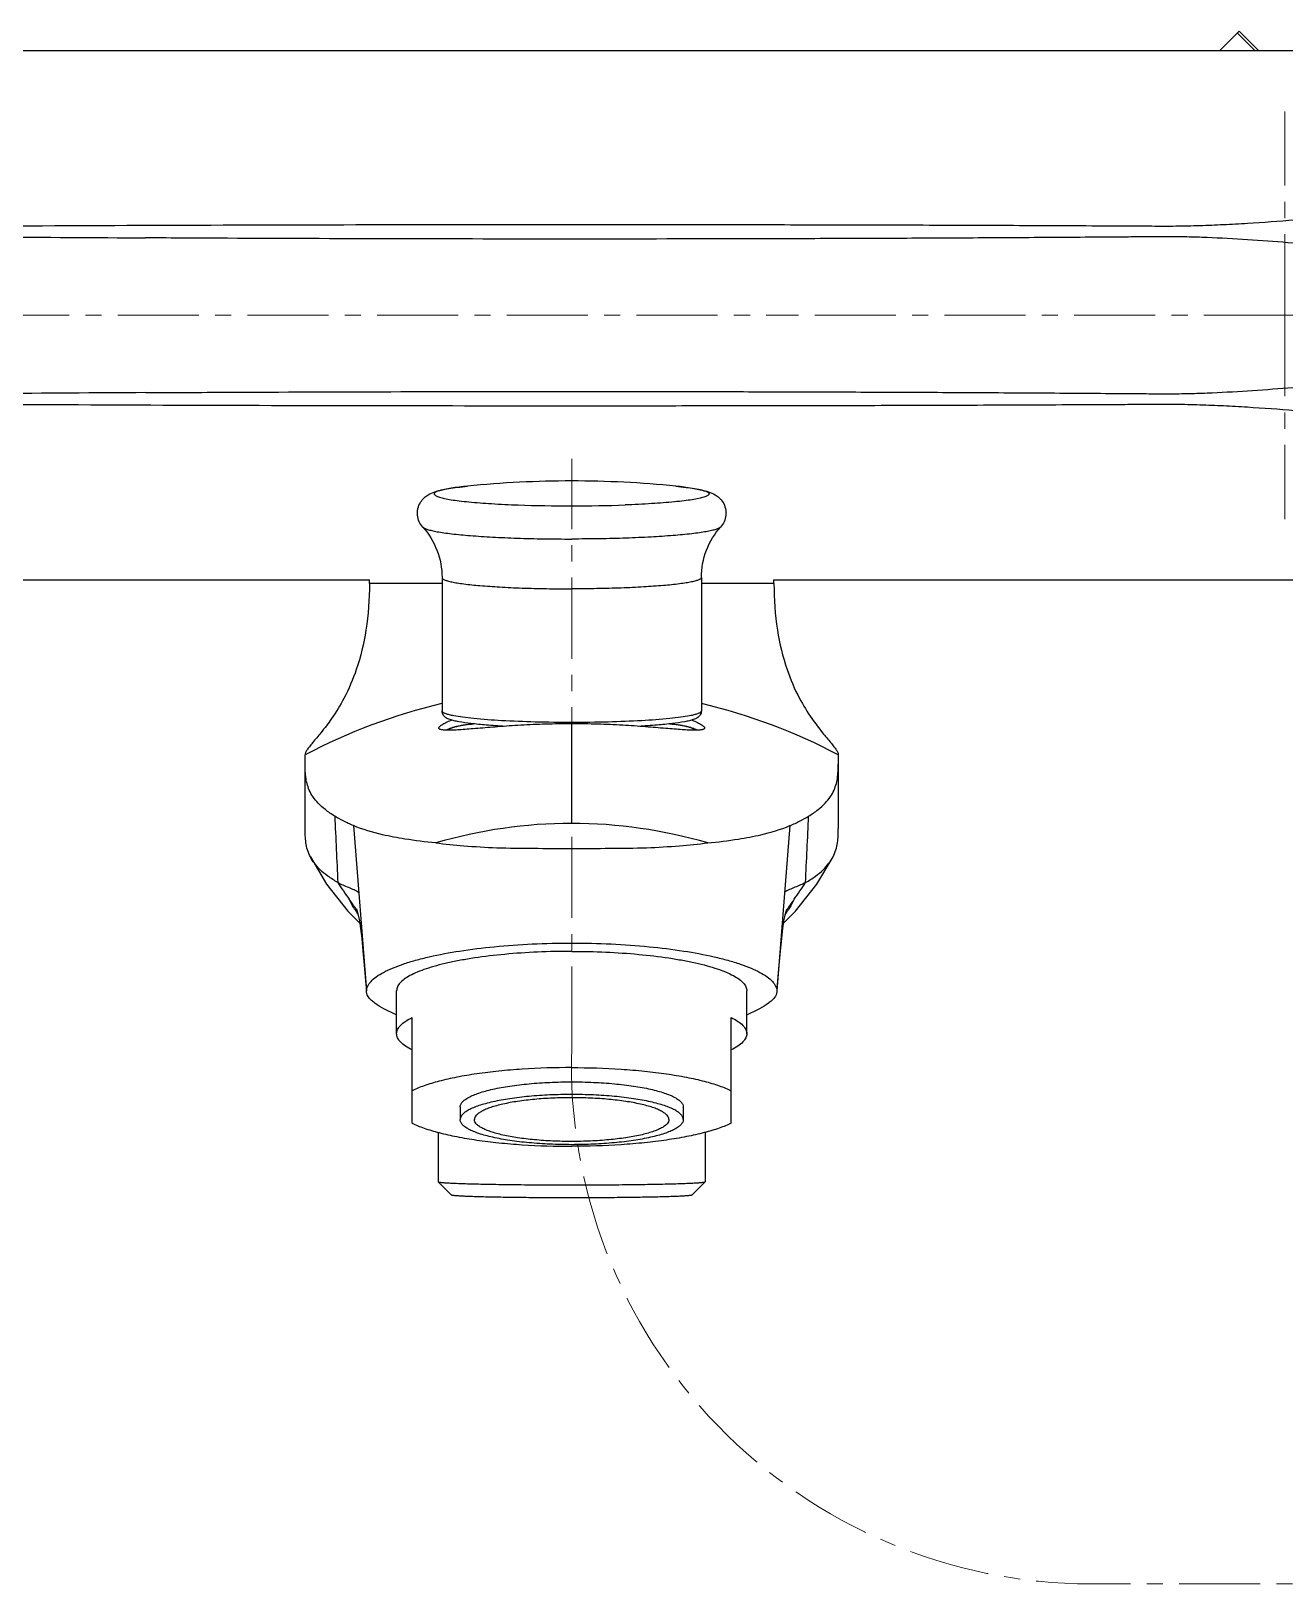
# Model space of a CAD drawing. Extents: x 0 to 1128, y 0 to 827.
# Drawn here: x 219.2 to 315.9, y 116.4 to 236.2 of the extents above; entities that cross this region are included whole.
import ezdxf

# ---------------------------------------------------------------- set-up
doc = ezdxf.new("R2010")
doc.units = 0
doc.header["$LTSCALE"] = 10
doc.header["$MEASUREMENT"] = 0
doc.linetypes.add('CENTER', pattern=[2, 1.25, -0.25, 0.25, -0.25])
doc.linetypes.add('CENTER2', pattern=[28.575000000000003, 19.05, -3.175, 3.175, -3.175])
doc.layers.add('Cneter', color=1, linetype='CENTER2', lineweight=13)
doc.layers.add('DEF_LAYER_ASSEM_MEMBER', color=7, linetype='CONTINUOUS')
doc.layers.add('MEMBER', color=7, linetype='CONTINUOUS')

msp = doc.modelspace()

# ---------------------------------------------------------------- linework, layer by layer
at = {"layer": 'Cneter', "linetype": 'CENTER', "lineweight": 5, "ltscale": 0.5}
for p, q in [((315.8980262482237, 214.2653090508426), (315.8980262482237, 229.9937654215427)), ((205.8980262482237, 214.2653090508426), (278.0139924655241, 214.2653090508426)), ((315.8980262482237, 214.2653090508426), (278.0139924655241, 214.2653090508426)), ((315.8980262482237, 214.2653090508426), (393.8469311532754, 214.2653090508426)), ((315.8980262482237, 214.2653090508426), (315.8980262482237, 198.5368526801427)), ((260.8980262482237, 157.7781930862427), (260.8980262482237, 203.1853301597426)), ((413.9923781689417, 116.4138766304832), (300.9265298211881, 116.4138766304833))]:
    msp.add_line(p, q, dxfattribs=at)
msp.add_arc((300.9611461948755, 156.4974479493195), 40.08358626627065, 178.168981629595, 269.9505190890957, dxfattribs=at)
at = {"layer": 'DEF_LAYER_ASSEM_MEMBER', "color": 7, "linetype": 'Continuous'}
for p, q in [((310.8421821258239, 234.6653090511426), (312.362492342224, 236.1856192676427)), ((313.8828025587241, 234.6653090511426), (312.362492342224, 236.1856192676427)), ((250.8980262482237, 194.0314919794426), (250.8980262482237, 183.7514135791426)), ((270.8980262482237, 194.0314919794426), (270.8980262482237, 183.7514135791426)), ((245.2980262482238, 193.5653090505427), (245.2980262482238, 193.8653090504426)), ((276.4980262482241, 193.5653090505427), (276.4980262482241, 193.8653090505426)), ((255.4480262482239, 182.5771750990426), (255.4480262482239, 182.5417355729427)), ((266.348026248224, 182.5769707489426), (266.348026248224, 182.5418771571427)), ((240.3420708745239, 174.6738182731426), (240.3420733020239, 180.3545822824426)), ((281.4539791944239, 180.3545822824426), (281.453981621924, 174.6738182732427)), ((245.0724230531241, 162.0798628729426), (245.0710405046239, 162.1675982810426)), ((247.3980262454238, 158.8547400521426), (247.3980262454238, 162.1675982724427)), ((274.3980262454238, 158.8547400521426), (274.3980262454238, 162.1675982724427)), ((276.725011990924, 162.1675982750426), (276.7236457903241, 162.0798628043427)), ((248.5980262454241, 151.9517275215426), (248.5980262454241, 160.1064062070427)), ((273.198026245424, 151.9517275215426), (273.198026245424, 160.1064062070427)), ((252.2980262454239, 153.2033936764427), (252.2980262454239, 152.2290236116426)), ((269.4980262454237, 153.2033936764427), (269.4980262454237, 152.2290236116426)), ((250.598026248224, 151.2460134346426), (250.598026248224, 147.4375654284427)), ((271.1980262482239, 151.2460134361426), (271.1980262482239, 147.4375654284427)), ((250.598026248224, 147.4375654284427), (250.6009353701238, 147.4317496488426)), ((251.6006529307238, 146.4325965675426), (250.600935369624, 147.4317496492426)), ((270.1953995657241, 146.4325965675426), (271.1951171267237, 147.4317496492426)), ((271.1951171261239, 147.4317496486427), (271.1980262482239, 147.4375654284427))]:
    msp.add_line(p, q, dxfattribs=at)
at = {"layer": 'DEF_LAYER_ASSEM_MEMBER', "color": 9, "linetype": 'Continuous'}
for p, q in [((313.599959846224, 234.6653090511426), (312.2210709860237, 236.0441979114427)), ((250.8980262482237, 193.5653088655426), (245.2980262482238, 193.5653090505427)), ((276.4980262482241, 193.5653090505427), (270.8980262482237, 193.5653088656426)), ((260.8980262481241, 175.0709492608426), (260.898026247924, 182.7554169515427)), ((244.0649547794237, 174.9011250987427), (245.0710405057239, 162.1675982799426)), ((277.7310900943239, 174.9011147600426), (276.725011990924, 162.1675982750426))]:
    msp.add_line(p, q, dxfattribs=at)
at = {"layer": 'DEF_LAYER_ASSEM_MEMBER', "color": 7, "linetype": 'Continuous'}
for points in [[(240.7446335914237, 172.4966479062427), (242.0012248958237, 170.3890487682426), (243.6419386346238, 168.2990065051426), (244.5540760699241, 167.3903005505426)], [(277.2419764391238, 167.3903004831427), (278.1541049488237, 168.2989965357426), (279.7948188433238, 170.3890359733426), (281.051418881324, 172.4966478600426)], [(244.3029473860238, 168.4682267789427), (244.2980900581238, 168.4780287217426), (244.311552588324, 168.4459378986427), (244.3671159296237, 168.2884737240427), (244.4447695444237, 167.9980991517427), (244.5280633480238, 167.5709109358426), (244.6154548707241, 166.9641379627427), (244.7041870653238, 166.1841060612427), (244.797065707724, 165.2372175609426), (244.8952218312238, 164.1507961428426), (244.998835075824, 162.9488235638427), (245.0645524344241, 162.1670528784426)], [(276.731500061524, 162.1670528736427), (276.7972174245238, 162.9488236101427), (276.9008307166241, 164.1507967277427), (276.9989869020237, 165.2372187731426), (277.0918656412241, 166.1841080758426), (277.1805979195237, 166.9641402859426), (277.2679895011238, 167.5709130439427), (277.3512832480237, 167.9981004381426), (277.4289366972239, 168.2884741396427), (277.4844999111237, 168.4459379063426), (277.4937754128241, 168.4682477239427)]]:
    msp.add_lwpolyline(points, dxfattribs=at)
for centre, radius, start, end in [((260.9005729207238, 121.4368481325427), 80.0505776992, 90.00182276739184, 95.76319143650855), ((260.895479575724, 121.4368481325427), 80.0505776992, 84.23680856349144, 89.99817723260816), ((251.1665983127241, 169.5797912673426), 10.0036499927, 247.0545735714066, 247.8253215698005), ((270.6158389665238, 169.6140397211427), 10.0404985506, 292.1732538418073, 292.9453369816032)]:
    msp.add_arc(centre, radius, start, end, dxfattribs=at)
at = {"layer": 'DEF_LAYER_ASSEM_MEMBER', "color": 9, "linetype": 'Continuous'}
for centre, radius, start, end in [((255.8225036405238, 171.6461932124427), 29.5850660267, 95.74248062079052, 96.98590862779221), ((265.9712382230241, 171.6241858244426), 29.6071941704, 83.02025381009534, 84.25733160019652), ((260.7915251084237, 310.8046499030427), 111.2421040468, 267.9251574591886, 270.0548539314933), ((261.0045273880241, 310.8046499028426), 111.2421040466, 269.9451460685067, 272.0748425408114), ((260.703411126924, 142.0948008657427), 43.3404539907, 103.0870165211115, 118.0213027225073), ((253.115028754924, 190.3458595057426), 7.0780293651, 257.5937447271086, 259.3068052433978), ((268.5953605862237, 190.7650435476426), 7.5058317286, 280.7419555371102, 282.3574540633014), ((261.0926319620239, 142.0948161647426), 43.3404449043, 61.97867581301183, 76.9129733361935), ((1862.475238170324, 249.0207810875426), 1621.5104090426, 182.5939849310001, 182.7751888248995), ((260.8984145151239, 137.8091628979427), 37.2617835306, 90.000597113207, 106.3451752392989), ((260.8976273897238, 137.8094577039427), 37.2614950734, 73.6545213993975, 89.99938668859544), ((-1340.686419113876, 249.0204088948427), 1621.5176494504, 357.2248347097994, 357.4060380778005), ((261.8944579755239, 182.5295144133426), 22.5052962942, 212.2762576550893, 216.2360763370918), ((259.901457292724, 182.5296067603426), 22.5054608687, 323.7639208647055, 327.7236866606925), ((227.6967965347239, 157.4690624833426), 19.8917118656, 33.51699284640856, 36.23251741940147), ((294.1644418552237, 157.4211528330426), 19.972602121, 143.7672617883088, 146.2516298476074), ((252.5074423511237, 173.6093454730427), 9.8070931969, 212.0334802668109, 214.4986656974913), ((228.340425927624, 157.9205779691426), 19.1057956516, 32.92949562439172, 33.45390740999538), ((269.4068921310241, 173.5315099748426), 9.6654649055, 325.4873625503028, 327.988043779709), ((293.4394323214237, 157.9311041627427), 19.0864780652, 146.5411806581955, 146.9162301972082), ((293.3783260973241, 157.9714482220427), 19.0132550311, 146.3144264611024, 146.5410847759064)]:
    msp.add_arc(centre, radius, start, end, dxfattribs=at)
at = {"layer": 'DEF_LAYER_ASSEM_MEMBER', "color": 7, "linetype": 'Continuous'}
for points, start_tangent, end_tangent in [([(249.4128020530238, 197.9299532156426), (249.1452602820241, 198.3340973370426), (249.007716235024, 198.8370952621427), (249.0016590003238, 199.1066618374426), (249.0424196955237, 199.3715178614427), (249.240695285424, 199.8445716749426), (249.5310633537238, 200.1917753226426), (249.8281477260239, 200.4157894147427), (250.3420502167237, 200.6460413273426), (250.844844436424, 200.7854444742426), (251.4184676455238, 200.8968013245427), (252.0891953555238, 200.9948901272427), (252.8621232901237, 201.0828041975427)], (-0.6677198236272699, 0.7444126793218717), (0.9949422300791172, 0.1004487869772112)), ([(268.9339292062241, 201.0828041975427), (269.7067873204237, 200.9948992230426), (270.3774522611238, 200.8968250469426), (270.9509687127238, 200.7854812032426), (271.454066718924, 200.6460579342427), (271.967010617424, 200.4154469333427), (272.265075849924, 200.1924596799427), (272.5541664335237, 199.8457830129427), (272.753791641524, 199.3728944423426), (272.7879258221237, 198.8378806434426), (272.652556389924, 198.3371088584427), (272.383250443424, 197.9299532156426)], (0.994942230080153, -0.1004487869669514), (-0.6677198236302443, -0.7444126793192037)), ([(249.4128020530238, 197.9299532156426), (250.5054726210237, 196.1428556445426), (250.8980262482237, 194.0314919794426)], (0.6677198236246115, -0.7444126793242561), (0, -1)), ([(270.8980262482237, 194.0314919794426), (271.2905731340238, 196.1428287874426), (272.383250443424, 197.9299532156426)], (0, 1), (0.6677198236301833, 0.7444126793192584)), ([(245.2980262482238, 193.5653090505427), (245.0318630999241, 189.9830954508427), (244.289539489424, 186.9427286439426), (243.3307335577238, 184.7158705598426), (242.3824024512237, 183.1581348137427), (241.5561698873239, 182.0635825990427), (240.9113010762239, 181.2883843409426), (240.6708458804237, 180.9901536503426), (240.492110732624, 180.7396547017427), (240.3805718475237, 180.5297795774426), (240.3420739649237, 180.3545826358426)], (0, -1), (-8.119270154510715e-07, -0.9999999999996704)), ([(276.4980262482241, 193.5653090505427), (276.7641895180241, 189.9830952799426), (277.5065134570241, 186.9427286393426), (278.465319689124, 184.7158709811426), (279.4136509729237, 183.1581355414427), (280.2398836067241, 182.0635833236427), (280.8847523973241, 181.2883846805427), (281.1252075502239, 180.9901536398426), (281.303942632524, 180.7396542288427), (281.415481427824, 180.5297785239426), (281.4539791944239, 180.3545808764426)], (2.075035788096932e-11, -1), (0, -1)), ([(251.5228442050238, 183.0772607482426), (251.3422690379239, 183.1500679244427), (251.1666885458239, 183.2499602678427), (250.995240743724, 183.4313485196427), (250.9265368643237, 183.5733016850427), (250.8980262482237, 183.7514135791426)], (-0.9451226048982001, 0.3267158730616569), (0, 1)), ([(270.8980262482237, 183.7514135791426), (270.8694968589239, 183.5731166167427), (270.8007311022238, 183.4312112014427), (270.629232032124, 183.2497814248426), (270.4535626049237, 183.1499838355427), (270.2728141057237, 183.0771352723426)], (0, -1), (-0.9451137849905876, -0.3267413861462383)), ([(260.8980262482237, 182.7554169515427), (258.8917321254239, 182.7250977840426), (256.9668167461241, 182.6412212740426), (255.1978977695239, 182.5233333215426), (253.6500953883237, 182.3993528432426), (252.976806011724, 182.3449067973426), (252.3789482573238, 182.3007876657426), (251.8621717648239, 182.2707117558426), (251.431591459424, 182.2580790642427), (251.0916387427237, 182.2657005649426), (250.9568467989238, 182.2778227412427), (250.8460784882241, 182.2958044989427), (250.759590661024, 182.3197368098427), (250.697619455324, 182.3496924714427), (250.660399261224, 182.3857428032426), (250.6480599532238, 182.4278707794427)], (-0.999999999999999, 4.74228749418405e-08), (0.002057155303589362, 0.99999788405379)), ([(250.6480599532238, 182.4278707794427), (250.7098523169238, 182.5427852427426), (250.7868140576238, 182.6106737341426), (250.8941320907238, 182.6849941507426), (251.1980931256239, 182.8508151380427), (251.6176473656237, 183.0355722938426)], (0.002057155304587426, 0.9999978840537878), (0.9270471888226701, 0.3749446755135813)), ([(251.2540440219241, 182.2854167727426), (251.6098180485237, 182.4450026446427), (252.052987482024, 182.5598127720426), (253.3231888451237, 182.7528315209427)], (0.8443950041286619, 0.5357210813497609), (0.993563865727917, 0.1132733186580042)), ([(255.7308338880239, 182.5584991889427), (254.3092041426239, 182.6554972008427), (253.1161834908239, 182.7745674292427), (252.1857635173237, 182.9133085254427), (251.8226770540241, 182.9907159268427), (251.5228442050238, 183.0772607482426)], (-0.9984445510096103, 0.05575373134793814), (-0.9451226048918363, 0.3267158730800664)), ([(271.1479910826238, 182.4278796510426), (271.1356558539237, 182.3857497974427), (271.098441426524, 182.3496956646426), (271.0364711820239, 182.3197397479427), (270.9499823945239, 182.2958082392427), (270.8392149749238, 182.2778251007426), (270.7044253093241, 182.2656998404427), (270.364466682624, 182.2580802831426), (269.9338845149241, 182.2707106394427), (269.4171023695239, 182.3007882720427), (268.8192439809241, 182.3449066292426), (268.145952490624, 182.3993532737426), (266.5981517840237, 182.5233334051426), (264.8292306980238, 182.6412213163426), (262.9043196984239, 182.7250977787427), (260.8980262482237, 182.7554169515427)], (0.002121396574510443, -0.9999977498357552), (-0.999999999999999, -4.74325244569972e-08)), ([(270.2728141057237, 183.0771352723426), (269.973080786724, 182.9906364296426), (269.610053001024, 182.9132667449426), (268.6799234004238, 182.7745737559426), (267.4873705829241, 182.6555402452427), (266.066360501924, 182.5585627544426)], (-0.94511378498585, -0.3267413861599427), (-0.9984436095378662, -0.05577058878115941)), ([(268.4737341056239, 182.7527323312427), (269.743981728624, 182.5596200948426), (270.1871017725239, 182.4447221132426), (270.5428110601238, 182.2847951796427)], (0.9935597866480983, -0.1133090921143823), (0.843873656409381, -0.536541938731971)), ([(270.1785479585237, 183.0355145794426), (270.5980345817238, 182.8507786722427), (270.9019481289238, 182.6849767522427), (271.0092492929239, 182.6106654032426), (271.0862031012239, 182.5427822778427), (271.1479910826238, 182.4278796510426)], (0.9270411968598552, -0.3749594902448094), (0.002121396614015548, -0.9999977498356715)), ([(242.6263169326239, 175.6342397638427), (241.9020911983239, 176.1338790009426), (241.3493285878239, 176.6351857267426), (240.9453126621238, 177.1375688110427), (240.666706137024, 177.6406109142426), (240.4902137985241, 178.1439968166426), (240.3926466388239, 178.6475574637427), (240.342073297124, 179.6548007518426)], (-0.8537112364099956, 0.5207466992956526), (-2.040535799040983e-10, 1)), ([(279.1697344551239, 175.6342427707426), (279.8939510014238, 176.1338787821427), (280.4466905772238, 176.6351810030426), (280.8507681111241, 177.1375687155427), (281.1293609221239, 177.6406055021426), (281.3058422438239, 178.1439944525426), (281.403408725424, 178.6475504337427), (281.4539703844239, 179.6547934383427)], (0.853686866484061, 0.5207866492073554), (0.0006837519294665249, 0.9999997662416221)), ([(244.0649622065239, 174.9011194331426), (243.284164389624, 175.2667494431427), (242.6263502523238, 175.6342227643427)], (-0.9219028477135723, 0.3874211395595317), (-0.8537150979247705, 0.520740368682225)), ([(250.4120027917238, 173.5651637016426), (248.0359138340241, 173.8651671683426), (246.3051532126237, 174.1975998606426), (244.0649547794237, 174.9011250987427)], (-0.9948920230860321, 0.100944848307292), (-0.9219021222112082, 0.3874228659520123)), ([(271.3840728316241, 173.5649254969426), (273.760158702024, 173.8651167251426), (275.4908380308239, 174.1975943187427), (277.7311153505239, 174.9010969176426)], (0.9950683617418137, 0.0991915090139427), (0.9219022428998846, 0.3874225787640187)), ([(277.7310842121237, 174.9011169399427), (278.5119120387239, 175.2667581702427), (279.1697327040238, 175.6342438233426)], (0.9219014695265136, 0.3874244190611308), (0.8536868454393937, 0.5207866837043138)), ([(240.7446202891238, 172.4966738382427), (240.5247109028237, 173.0416099556426), (240.4039375206239, 173.5861055222427), (240.342192059124, 174.6738340671426)], (-0.4562368804592242, 0.8898583645214757), (-0.001858236547915906, 0.9999982734769757)), ([(281.051418881324, 172.4966598984427), (281.2711109593238, 173.0407181752427), (281.3920007733241, 173.5850249896426), (281.4539816170241, 174.6738177204427)], (0.4562468977376142, 0.8898532285185029), (-3.579633621122389e-10, 1)), ([(242.8666701182237, 170.5116777018426), (242.0943993623241, 171.0071316396426), (241.4988411284239, 171.5034335348427), (241.0566219991238, 172.0000728572427), (240.7446202891238, 172.4966738382427)], (-0.8688071034359379, 0.4951507013215828), (-0.4562368804465988, 0.8898583645279488)), ([(250.4120412849238, 173.5652940259426), (252.573052460024, 173.3533112403426), (255.1195791350237, 173.1987801257426), (257.9445179141239, 173.1518398245427), (260.8980263787239, 173.1496759223426)], (0.9948916420746835, -0.1009486034075744), (0.9999999999999969, 8.0217627388853e-08)), ([(260.8980261611241, 173.1495478942426), (263.851533808624, 173.1517111057426), (266.6764719599241, 173.1986490227426), (269.2229987005239, 173.3531752478427), (271.3840111273239, 173.5651507087426)], (0.9999999999999968, -8.024620397509629e-08), (0.9948920554284217, 0.1009445295467291)), ([(278.9295390123239, 170.5116613641426), (279.6997376646241, 171.0057303738427), (280.2954694689238, 171.5016496295427), (280.7385066951238, 171.9987692041427), (281.051418881324, 172.4966598984427)], (0.8687387233015174, 0.4952706640176152), (0.4562468977419674, 0.889853228516271)), ([(242.8665438628241, 170.5116481486426), (243.243805540324, 170.3279714017426), (243.6823986323238, 170.1453172652427), (244.1139067728241, 169.9625367378426), (244.4696940520239, 169.7785400290426)], (0.8687479669932011, -0.4952544495965482), (0.8472386853866781, -0.5312123963013793)), ([(278.929466080524, 170.5116765166426), (278.5522184078241, 170.3279984949426), (278.1136414255238, 170.1453383606427), (277.6821451197238, 169.9625499727426), (277.326358945124, 169.7785463661426)], (-0.8688478694092541, -0.4950791652079494), (-0.8472390513701193, -0.5312118125884067)), ([(249.9196644791241, 164.7847106579426), (252.2585530720239, 165.2293253086427), (254.9325958960239, 165.5649050956426), (257.8518052594241, 165.7725270253426), (260.8980262482237, 165.8423799624426)], (0.974695966481926, 0.2235347242015532), (1, -2.805583228832744e-09)), ([(260.8980262482237, 165.8423799624426), (263.944256322924, 165.7725266599427), (266.863472509724, 165.5649035773426), (269.5375220301239, 165.2293217886427), (271.8764166189239, 164.7847040791427)], (1, 2.805575780294711e-09), (0.9746957176168725, -0.2235358093445658)), ([(245.0710405046239, 162.1675982810426), (245.1716406715241, 162.5297840435426), (245.4253348432239, 162.8882558138426), (245.829052220924, 163.2396182022426), (246.3786764698239, 163.5808390894426), (247.0690571753239, 163.9088631186427), (247.8940717195237, 164.2207507327427), (248.846806105124, 164.5136443019426), (249.9196644791241, 164.7847106579426)], (0.06409519320520259, 0.9979437891023661), (0.9746959664825691, 0.2235347241987486)), ([(260.8980262454238, 165.2044375060427), (258.2642893517241, 165.1460847897426), (255.731799629224, 164.9732707223426), (253.3978298406237, 164.6926372492426), (252.3337177291237, 164.5151065800426), (251.3520846993238, 164.3149678879427), (250.462385856024, 164.0941485094426), (249.6731889857238, 163.8547753237427), (248.9920934450238, 163.5991538301427), (248.4256577203241, 163.3297458527426), (247.9793364520237, 163.0491458771426), (247.657428080724, 162.7600561216427), (247.5441474172239, 162.6131949584426), (247.4630335135239, 162.4652605787427), (247.4142929922241, 162.3166088351426), (247.3980262454238, 162.1675982724427)], (-1, 0), (0, -1)), ([(260.8980262454238, 165.2044375060427), (263.531763139024, 165.1460847897426), (266.064252861524, 164.9732707223426), (268.3982226501239, 164.6926372492426), (269.4623347617239, 164.5151065800426), (270.4439677914238, 164.3149678879427), (271.3336666347241, 164.0941485094426), (272.1228635051239, 163.8547753237427), (272.8039590457238, 163.5991538301427), (273.3703947704239, 163.3297458527426), (273.8167160387238, 163.0491458771426), (274.138624410024, 162.7600561216427), (274.2519050735241, 162.6131949584426), (274.3330189772241, 162.4652605787427), (274.3817594985239, 162.3166088351426), (274.3980262454238, 162.1675982724427)], (1, 0), (0, -1)), ([(271.8764166189239, 164.7847040791427), (272.9492701495237, 164.5136376269427), (273.9019997646237, 164.2207441970426), (274.7270096600237, 163.9088570857427), (275.4173858380241, 163.5808339618426), (275.9670057910239, 163.2396142137426), (276.370720062524, 162.8882531856427), (276.6244124136238, 162.5297828474426), (276.725011990924, 162.1675982750426)], (0.9746957176147167, -0.2235358093539654), (0.06409518737287227, -0.9979437894769607)), ([(247.266633536924, 160.3676640469427), (246.4081329504238, 160.7733854791426), (245.727719285424, 161.1958123773426), (245.4660242159239, 161.4126919060427), (245.2646228496237, 161.6328073307427), (245.0718868746239, 162.0798606311427)], (-0.9208410353096452, 0.3899381844470493), (-0.0823426257439091, 0.9966040798559871)), ([(276.7241656104238, 162.0798606309426), (276.531495251324, 161.6328932930426), (276.3301636985238, 161.4128192417426), (276.0685583998238, 161.1959796556426), (275.388372027624, 160.7736277744426), (274.5301548722241, 160.3679734150426)], (-0.08234282899500094, -0.9966040630627091), (-0.9208417052442699, -0.3899366023891902)), ([(247.3980313775237, 158.8547400521426), (247.4170561585238, 159.0159295583426), (247.4741037222238, 159.1766663766427), (247.568982087424, 159.3364943264426), (247.7014304008239, 159.4949570242426), (248.0775103810238, 159.8060521723426), (248.5980262454241, 160.1064062070427)], (0, 1), (0.8954026658267906, 0.4452573031745541)), ([(273.198026245424, 160.1064062070427), (273.7185421098238, 159.8060521723426), (274.0946220899241, 159.4949570242426), (274.227070403324, 159.3364943264426), (274.3219487685237, 159.1766663766427), (274.3789963322238, 159.0159295583426), (274.3980211132239, 158.8547400521426)], (0.8954026658267906, -0.4452573031745541), (0, -1)), ([(248.5980262454241, 157.6030738972427), (248.0775103810238, 157.9034279319426), (247.7014304008239, 158.2145230800426), (247.568982087424, 158.3729857778426), (247.4741037222238, 158.5328137276426), (247.4170561585238, 158.6935505459426), (247.3980313775237, 158.8547400521426)], (-0.8954026658267906, 0.4452573031745541), (0, 1)), ([(274.3980211132239, 158.8547400521426), (274.3789963322238, 158.6935505459426), (274.3219487685237, 158.5328137276426), (274.227070403324, 158.3729857778426), (274.0946220899241, 158.2145230800426), (273.7185421098238, 157.9034279319426), (273.198026245424, 157.6030738972427)], (0, -1), (-0.8954026658267906, -0.4452573031745541)), ([(260.8980262454238, 156.2402329100427), (257.0830668191238, 156.1164533043427), (255.2734680966241, 155.9641060791427), (253.5790907454239, 155.7552061051426), (252.034634860624, 155.4940346835427), (250.671742835324, 155.1859392116426), (249.518345733924, 154.8372397497427), (249.0277197435239, 154.6498413721426), (248.5980262454241, 154.4550598312426)], (-1, 0), (-0.8954026658393998, -0.4452573031491974)), ([(260.8980262454238, 156.2402329100427), (264.7129856716238, 156.1164533043427), (266.5225843941239, 155.9641060791427), (268.2169617453237, 155.7552061051426), (269.761417630124, 155.4940346835427), (271.124309655424, 155.1859392116426), (272.277706756824, 154.8372397497427), (272.7683327472241, 154.6498413721426), (273.198026245424, 154.4550598312426)], (1, 0), (0.8954026658393998, -0.4452573031491974)), ([(252.2980262454239, 153.2033936764427), (252.3394532548241, 153.3929658498427), (252.4632788066237, 153.5808236553427), (252.6683471398237, 153.7649791226426), (252.952675723524, 153.9437192055427), (253.3135036760241, 154.1153477167426), (253.7474013347237, 154.2781872485427), (254.2501394903238, 154.4306766275427), (254.8169152410237, 154.5713461263426), (256.1201230518241, 154.8119372644426), (257.6069493637237, 154.9907109591426), (259.2202511336241, 155.1007975679427), (260.8980262454238, 155.1379689531427), (262.575801357124, 155.1007975679427), (264.1891031271239, 154.9907109591426), (265.675929438924, 154.8119372644426), (266.9791372498239, 154.5713461263426), (267.5459130004238, 154.4306766275427), (268.0486511561239, 154.2781872485427), (268.482548814824, 154.1153477167426), (268.8433767672241, 153.9437192055427), (269.1277053510239, 153.7649791226426), (269.3327736842239, 153.5808236553427), (269.456599236024, 153.3929658498427), (269.4980262454237, 153.2033936764427)], (0, 1), (0, -1)), ([(269.4980262454237, 152.2290236116426), (269.456599236024, 152.4185957851427), (269.3327736842239, 152.6064535905426), (269.1277053510239, 152.7906090578426), (268.8433767672241, 152.9693491407427), (268.482548814824, 153.1409776519426), (268.0486511561239, 153.3038171838426), (267.5459130004238, 153.4563065627427), (266.9791372498239, 153.5969760615426), (265.675929438924, 153.8375671997426), (264.1891031271239, 154.0163408943426), (262.575801357124, 154.1264275031427), (260.8980262454238, 154.1635988883426), (259.2202511336241, 154.1264275031427), (257.6069493637237, 154.0163408943426), (256.1201230518241, 153.8375671997426), (254.8169152410237, 153.5969760615426), (254.2501394903238, 153.4563065627427), (253.7474013347237, 153.3038171838426), (253.3135036760241, 153.1409776519426), (252.952675723524, 152.9693491407427), (252.6683471398237, 152.7906090578426), (252.4632788066237, 152.6064535905426), (252.3394532548241, 152.4185957851427), (252.2980262454239, 152.2290236116426)], (0, 1), (0, -1)), ([(268.3980262454238, 152.2290236116426), (268.361898039524, 152.3943481815427), (268.2539106397239, 152.5581776630426), (268.075071977024, 152.7187783612426), (267.827111002824, 152.8746563404426), (267.5124354629238, 153.0243323676426), (267.134036341924, 153.1663435873427), (266.6956019038239, 153.2993285108427), (266.2013207259238, 153.4220053993427), (265.0648022862238, 153.6318232523427), (263.7681514329238, 153.7877305442427), (262.3612022149241, 153.8837363077427), (260.8980262454238, 153.9161532134426), (259.4348502758239, 153.8837363077427), (258.0279010578238, 153.7877305442427), (256.7312502045238, 153.6318232523427), (255.5947317648238, 153.4220053993427), (255.1004505869241, 153.2993285108427), (254.662016148824, 153.1663435873427), (254.2836170279238, 153.0243323676426), (253.968941487924, 152.8746563404426), (253.720980513724, 152.7187783612426), (253.5421418511237, 152.5581776630426), (253.434154451224, 152.3943481815427), (253.3980262454238, 152.2290236116426)], (0, 1), (0, -1)), ([(269.4980262454237, 152.2290236116426), (269.456599236024, 152.0394514381426), (269.3327736842239, 151.8515936327427), (269.1277053510239, 151.6674381653426), (268.8433767672241, 151.4886980825426), (268.482548814824, 151.3170695713426), (268.0486511561239, 151.1542300394427), (267.5459130004238, 151.0017406605427), (266.9791372498239, 150.8610711616427), (265.675929438924, 150.6204800235427), (264.1891031271239, 150.4417063288427), (262.575801357124, 150.3316197201426), (260.8980262454238, 150.2944483348427), (259.2202511336241, 150.3316197201426), (257.6069493637237, 150.4417063288427), (256.1201230518241, 150.6204800235427), (254.8169152410237, 150.8610711616427), (254.2501394903238, 151.0017406605427), (253.7474013347237, 151.1542300394427), (253.3135036760241, 151.3170695713426), (252.952675723524, 151.4886980825426), (252.6683471398237, 151.6674381653426), (252.4632788066237, 151.8515936327427), (252.3394532548241, 152.0394514381426), (252.2980262454239, 152.2290236116426)], (0, -1), (0, 1)), ([(268.3980262454238, 152.2290236116426), (268.361898039524, 152.0636990417427), (268.2539106397239, 151.8998695602426), (268.075071977024, 151.7392688620426), (267.827111002824, 151.5833908827427), (267.5124354629238, 151.4337148555426), (267.134036341924, 151.2917036358426), (266.6956019038239, 151.1587187124426), (266.2013207259238, 151.0360418238427), (265.0648022862238, 150.8262239708426), (263.7681514329238, 150.6703166789426), (262.3612022149241, 150.5743109155426), (260.8980262454238, 150.5418940098427), (259.4348502758239, 150.5743109155426), (258.0279010578238, 150.6703166789426), (256.7312502045238, 150.8262239708426), (255.5947317648238, 151.0360418238427), (255.1004505869241, 151.1587187124426), (254.662016148824, 151.2917036358426), (254.2836170279238, 151.4337148555426), (253.968941487924, 151.5833908827427), (253.720980513724, 151.7392688620426), (253.5421418511237, 151.8998695602426), (253.434154451224, 152.0636990417427), (253.3980262454238, 152.2290236116426)], (0, -1), (0, 1)), ([(248.5980262454241, 151.9517275215426), (249.0277197435239, 151.7569459806427), (249.518345733924, 151.5695476031427), (250.671742835324, 151.2208481411427), (252.034634860624, 150.9127526692426), (253.5790907454239, 150.6515812476426), (255.2734680966241, 150.4426812736426), (257.0830668191238, 150.2903340484426), (260.8980262454238, 150.1665544427427)], (0.8954026658393998, -0.4452573031491974), (1, 0)), ([(273.198026245424, 151.9517275215426), (272.7683327472241, 151.7569459806427), (272.277706756824, 151.5695476031427), (271.124309655424, 151.2208481411427), (269.761417630124, 150.9127526692426), (268.2169617453237, 150.6515812476426), (266.5225843941239, 150.4426812736426), (264.7129856716238, 150.2903340484426), (260.8980262454238, 150.1665544427427)], (-0.8954026658393998, -0.4452573031491974), (-1, 0)), ([(250.6009426422238, 147.4317496529426), (250.6248303012239, 147.4199337732426), (250.6726981807237, 147.4081590057426), (250.7444320478239, 147.3964529120427), (250.8399146969241, 147.3848430398427), (250.958931511424, 147.3733564768426), (251.1011509422237, 147.3620197580427), (251.4538420253239, 147.3399018464426), (251.894818769224, 147.3186967757426), (252.4198390470237, 147.2986014332427), (253.0241202462239, 147.2798050878426), (253.7018919357238, 147.2624814363426), (254.4469352837241, 147.2467945299426), (255.252214731524, 147.2328883729426), (257.012993044124, 147.2109254453426), (258.918631765524, 147.1974114089426), (260.8980262482237, 147.1928500510427)], (0.7080680502416431, -0.7061442035639733), (0.9999999999999997, 2.591567131568239e-08)), ([(260.8980262482237, 147.1928500510427), (262.8774207274237, 147.1974114089426), (264.7830594451239, 147.2109254452427), (266.5438377576238, 147.2328883728426), (267.3491172058239, 147.2467945298426), (268.0941605547241, 147.2624814362426), (268.7719322450239, 147.2798050876426), (269.3762134453241, 147.2986014330426), (269.9012337238237, 147.3186967756426), (270.3422104686238, 147.3399018463426), (270.6949015521241, 147.3620197579426), (270.8371209835241, 147.3733564766426), (270.9561377984237, 147.3848430397426), (271.0516204474238, 147.3964529118426), (271.1233543149237, 147.4081590055426), (271.1712221950238, 147.4199337731426), (271.195109854224, 147.4317496528427)], (0.9999999999999997, -2.55663773556058e-08), (0.7080680514140596, 0.7061442023883626)), ([(251.6007134933238, 146.4325783093427), (251.622263351424, 146.4219101427427), (251.665505735124, 146.4112793186426), (251.7303592101239, 146.4007106418426), (251.8166159767238, 146.3902286011427), (251.9240571132241, 146.3798576579426), (252.0524636983237, 146.3696222735426), (252.3710212922238, 146.3496538901426), (252.7691467082241, 146.3305083879426), (253.2432702247238, 146.3123665321426), (253.7888393007238, 146.2953956930427), (254.4008354204238, 146.2797563686427), (255.0735105853237, 146.2655930034426), (255.800620026424, 146.2530389375426), (257.3903213132239, 146.2332101705426), (259.1109688769238, 146.2210092636427), (260.8980262482237, 146.2168911050426)], (0.7079150287839644, -0.7062976086762569), (1, 6.125200243746106e-10)), ([(260.8980262482237, 146.2168911050426), (262.6850836190238, 146.2210092636427), (264.4057311800238, 146.2332101705426), (265.9954324680239, 146.2530389375426), (266.722541909724, 146.2655930034426), (267.3952170759239, 146.2797563686427), (268.0072131964239, 146.2953956930427), (268.5527822733238, 146.3123665321426), (269.0269057900241, 146.3305083879426), (269.4250312063241, 146.3496538902426), (269.7435888000236, 146.3696222736426), (269.871995384824, 146.3798576581427), (269.9794365213238, 146.3902286013426), (270.0656932878237, 146.4007106420427), (270.1305467624238, 146.4112793188426), (270.1737891455241, 146.4219101429426), (270.195339003224, 146.4325783095426)], (1, -6.125200243614464e-10), (0.7079150188069956, 0.7062976186760729))]:
    msp.add_spline(points, degree=3, dxfattribs=dict(at, start_tangent=start_tangent, end_tangent=end_tangent))
at = {"layer": 'DEF_LAYER_ASSEM_MEMBER', "color": 9, "linetype": 'Continuous'}
for points, start_tangent, end_tangent in [([(252.224213118724, 201.0116224980426), (251.6010620561237, 200.9246166372427), (251.0928943761237, 200.8321460086427), (250.706312761924, 200.7353494128427), (250.5603312650237, 200.6856947501427), (250.4463495401237, 200.6354106611427), (250.3646574258237, 200.5846548448426), (250.3155447607237, 200.5335849999427), (250.2993013831237, 200.4823588253427), (250.3161179808239, 200.4311340199426), (250.3657988333239, 200.3800682825427), (250.4480541021239, 200.3293193120427), (250.562593948724, 200.2790448071427), (250.7091285346237, 200.2294024667426), (251.0967925836239, 200.1326384828427), (251.6059870775239, 200.0402104021426), (252.2301074160241, 199.9532569703426), (252.9621000451239, 199.8728910313426), (254.7102241194239, 199.7357058018426), (256.7640136771238, 199.6354776274426)], (-0.9924408669515082, -0.1227237776656941), (0.9993240177594117, -0.03676285529154312)), ([(269.5690593085237, 201.0119661094427), (270.1928129874241, 200.9249619569426), (270.7015498626238, 200.8324858649426), (271.0886614122237, 200.7356774871427), (271.2348882959241, 200.6860147434426), (271.3491008759238, 200.6357212413427), (271.431009091024, 200.5849548007427), (271.4803228800238, 200.5338732417426), (271.4967521817239, 200.4826343842427), (271.4801045837239, 200.4313960483427), (271.430574415524, 200.3803160539427), (271.348451738324, 200.3295522210427), (271.2340266133237, 200.2792623696427), (271.087589101724, 200.2296043198426), (270.7000653476239, 200.1328083644427), (270.1909374585239, 200.0403484796427), (269.566814683124, 199.9533642982427), (268.8347541531239, 199.8729696281426), (267.086319008024, 199.7357364447427), (265.032038819224, 199.6354776274426)], (0.9924554496709225, -0.1226057927607307), (-0.9993240177593986, -0.03676285529189933)), ([(249.412970545724, 197.9299543586426), (249.5464245663238, 197.8373738918426), (249.7783203636241, 197.7462708526427), (250.1071299323239, 197.6574499706426), (250.5300648920238, 197.5716798496426), (251.042960681124, 197.4896896484427), (251.6415825790241, 197.4122065021427), (253.0751606832237, 197.2734385976427), (254.7794768404237, 197.1601508280427), (256.6966847818239, 197.0762975863427), (258.7624960529238, 197.0248096293427), (260.8980262482237, 197.0074165833427)], (0.6689376368493952, -0.7433185306491065), (1, 0)), ([(272.3830819506238, 197.9299543586426), (272.249627930124, 197.8373738918426), (272.0177321328238, 197.7462708526427), (271.6889225641239, 197.6574499706426), (271.265987604424, 197.5716798496426), (270.7530918153238, 197.4896896484427), (270.1544699173237, 197.4122065021427), (268.7208918131237, 197.2734385976427), (267.016575655924, 197.1601508280427), (265.0993677146239, 197.0762975863427), (263.033556443524, 197.0248096293427), (260.8980262482237, 197.0074165833427)], (-0.6689376368493952, -0.7433185306491065), (-1, 0)), ([(250.8980262482237, 194.0314919794426), (250.9463716943237, 193.9463947378426), (251.0065227248238, 193.9041007314427), (251.0904097139237, 193.8621122622426), (251.3286428289239, 193.7794593185426), (251.6593361176238, 193.6992438669427), (252.0789998026239, 193.6222235688427), (252.583357575224, 193.5491335416426), (253.8272869442239, 193.4175807810427), (255.3422017650237, 193.3095944914427), (257.0707485322237, 193.2293683587426), (258.948769389624, 193.1799702862426), (260.8980262482237, 193.1632678645427)], (0, -1), (1, 0)), ([(270.8980262482237, 194.0314919794426), (270.8496808021241, 193.9463947378426), (270.7895297716241, 193.9041007314427), (270.7056427824241, 193.8621122622426), (270.467409667524, 193.7794593185426), (270.1367163788241, 193.6992438669427), (269.7170526938239, 193.6222235688427), (269.2126949212238, 193.5491335416426), (267.9687655522239, 193.4175807810427), (266.4538507314237, 193.3095944914427), (264.7253039642237, 193.2293683587426), (262.8472831067238, 193.1799702862426), (260.8980262482237, 193.1632678645427)], (0, -1), (-1, 0)), ([(250.8981988664241, 183.7514135771427), (250.942081181724, 183.6700564301427), (250.9969340777238, 183.6296028382426), (251.0736853971239, 183.5894186924426), (251.2918779827237, 183.5102061983426), (251.5943710943238, 183.4331104164427)], (-8.970107120421646e-09, -1), (0.9765505327647543, -0.215288311240705)), ([(251.8017010764238, 183.3907412392426), (252.485604332624, 183.2820252872427), (253.3405243185239, 183.1828483178427), (255.4916127042238, 183.0210172746426), (258.0806976262238, 182.9183587193426), (260.8980262482237, 182.8831894642427)], (0.9824022377867128, -0.1867775232506825), (1, 8.772912525820974e-11)), ([(260.8980262482237, 182.8831894642427), (263.7153501168241, 182.9183585980427), (266.304431442124, 183.0210168088427), (268.4555185127238, 183.1828473494427), (269.310438869124, 183.2820240308426), (269.9943432579239, 183.3907396874426)], (1, -7.676305450438671e-11), (0.9824024157003564, 0.1867765874677673)), ([(270.2016838126237, 183.4331109490427), (270.5041758876241, 183.5102066112427), (270.722367719924, 183.5894189745426), (270.7991187673238, 183.6296030519426), (270.8539714672238, 183.6700565740426), (270.8978536300237, 183.7514135791426)], (0.9765504448480685, 0.2152887100315286), (3.550152002859646e-08, 0.9999999999999996)), ([(253.3381678736241, 182.7493662039427), (252.537494530824, 182.6395197227426), (252.2147936014239, 182.5808175611427), (251.9468198597237, 182.5200735811426), (251.7349811551239, 182.4576788119427), (251.5806157683237, 182.3940270776426), (251.4849887166238, 182.3295131223426), (251.4485815414237, 182.2645415251426)], (-0.9933616758176704, -0.1150329562199873), (-0.1038547699000651, -0.9945924727087998)), ([(270.3474195720237, 182.2650184188427), (270.3106495033239, 182.3299186912427), (270.2147867232238, 182.3943597408426), (270.0603166244241, 182.4579383563427), (269.8485018781239, 182.5202610837426), (269.5806763736236, 182.5809353630427), (269.2582439099237, 182.6395714425427), (268.4584442292239, 182.7493013970426)], (-0.1104122800665355, 0.9938858729303426), (-0.993358972318951, 0.1150562997555446)), ([(244.1935938571237, 168.4075188524426), (244.0665291373239, 168.6170159745427), (243.7417621324239, 169.2267470192427)], (-0.5300148827585109, 0.8479883395745968), (-0.4297889543352479, 0.902929374165784)), ([(278.0540076483239, 169.2263784230427), (277.9552057706237, 169.0267469122427), (277.6026022462238, 168.4078835689427)], (-0.4298171233703664, -0.9029159653354366), (-0.5299607061172703, -0.8480221989851942))]:
    msp.add_spline(points, degree=3, dxfattribs=dict(at, start_tangent=start_tangent, end_tangent=end_tangent))
at = {"layer": 'MEMBER', "color": 7, "linetype": 'Continuous'}
for p, q in [((334.6974861777239, 234.6653090511426), (187.0985663186239, 234.6653090513427)), ((188.3980262482237, 193.8653090503427), (245.2980262482238, 193.8653090504426)), ((276.4980262482241, 193.8653090505426), (334.6974861777239, 193.8653090505426))]:
    msp.add_line(p, q, dxfattribs=at)
at = {"layer": 'MEMBER', "color": 9, "linetype": 'Continuous'}
msp.add_line((228.0481245152241, 208.2966181725427), (228.073177337224, 208.2967604729427), dxfattribs=at)
for centre, radius, start, end in [((256.943183285724, 5311.292215354842), 5091.1403279799, 269.5431551080042, 269.6747901445884), ((256.2346826464241, -4779.952585286657), 4988.3288381853, 90.32375159419477, 90.45812272549544)]:
    msp.add_arc(centre, radius, start, end, dxfattribs=at)
for points, start_tangent, end_tangent in [([(216.3848709043241, 221.1514691556426), (231.2267312581239, 221.2192923702427), (246.1085845640237, 221.2562493435427), (261.0102544767237, 221.2673710991426), (268.4622704835238, 221.2645653955427), (275.9117752723241, 221.2558967091426), (283.3562502785239, 221.2407507501426), (290.7931761276241, 221.2185130713427), (294.5080206682237, 221.2045433898426), (298.220032809224, 221.1885690278427), (301.9288974351239, 221.1705144844427), (303.7820469590238, 221.1606243063426), (305.6342905033239, 221.1500490469426), (307.4843834793237, 221.1509016820427), (309.3293216214238, 221.1903812839427), (311.1689189598237, 221.2638663789427), (313.0031835169239, 221.3645296869427), (316.654779085824, 221.6274321416427), (320.282136693324, 221.9435824518426), (323.885747290924, 222.2762803882426), (327.472054787524, 222.5784859901427), (331.0610781081241, 222.7689441367426), (334.6975051875238, 222.6952899300426)], (0.9999832638146703, 0.005785506940572959), (0.9969535706147973, -0.07799729507108966)), ([(234.3468633103239, 220.2018093361427), (228.0461138327237, 220.2338972287426)], (-0.9999898362056999, 0.004508601257330976), (-0.9999838469742074, 0.005683818317383357)), ([(334.6975372319239, 218.8560380650426), (331.6110475568239, 218.7522934024427), (328.5274589902237, 218.8491715454426), (325.4406654209238, 219.0566476468426), (322.3469119294241, 219.3160296586427), (319.2445628351238, 219.5928105920427), (316.1335502818238, 219.8592716254427), (313.0148021311238, 220.0894538266426), (309.8900756971238, 220.2557958383426), (308.3259411517238, 220.3039803603427), (306.760813588824, 220.3216073234427), (305.1948212691241, 220.3116159557426), (303.6280397056239, 220.2995337327426), (300.492258529624, 220.2765925744426), (297.3537451165239, 220.2556235328427), (291.0694371568238, 220.2193404671427), (284.7768747859241, 220.1904114925426), (278.4778039732237, 220.1686060376426), (272.1739702099239, 220.1536935588426), (259.558989044624, 220.1436267502427), (246.9454092153237, 220.1591971959426), (234.3468633103239, 220.2018093361427)], (-0.9967624285489418, -0.08040311581783223), (-0.999989836205682, 0.004508601261277388)), ([(234.3473567371238, 208.3286904777427), (246.9458456948241, 208.3712930020426), (259.559369571024, 208.3868595205427), (272.174291847824, 208.3767939839427), (278.4780987743238, 208.3618841462427), (284.7771405160238, 208.3400827718426), (291.0696690430241, 208.3111594052426), (297.3539362539241, 208.2748835708426), (300.4924259466238, 208.2539187850426), (303.6281850118239, 208.2309823341427), (305.1949580185237, 208.2189025829426), (306.7609420137237, 208.2089144157426), (308.3260611840237, 208.2265399284427), (309.8901871629241, 208.2747155097427), (313.0148959232238, 208.4410220839426), (316.1336256753239, 208.6711524190426), (319.2446191641238, 208.9375514260427), (322.3469485090241, 209.2142661958426), (325.4406815442239, 209.4735844537427), (328.5274540524238, 209.6810076781426), (331.6110215223239, 209.7778586170427), (334.6974914347238, 209.6741358672427)], (0.9999898406430352, 0.004507616966557811), (0.9967639008932173, -0.08038486098847519)), ([(334.6975040038237, 205.8358654534426), (331.0610815777241, 205.7622387239427), (327.472051369024, 205.9526490487427), (323.885733381424, 206.2547733924426), (320.2821126577237, 206.5873792220427), (316.6547468559238, 206.9034398585426), (313.0031456923239, 207.1662660005427), (311.1688793720241, 207.2668995195426), (309.3292809883237, 207.3403623935426), (307.4843425985241, 207.3798293526426), (305.634250270024, 207.3806806458426), (303.7820080561237, 207.3701082340426), (301.9288619710237, 207.3602206691426), (298.220011643924, 207.3421708420427), (294.5080094513237, 207.3262005941426), (290.7931710742241, 207.3122344600426), (283.3562478790241, 207.2900023141426), (275.9117671838239, 207.2748600220426), (268.4622546032238, 207.2661933824426), (261.0102360113237, 207.2633883337427), (246.108556032324, 207.2745075292426), (231.2266992709237, 207.3114554849427), (216.3848743354238, 207.3792611577426)], (-0.996955412821153, -0.07797374459781066), (-0.9999832727009996, 0.005783970798545875)), ([(228.073177337224, 208.2967604729427), (234.3473567371238, 208.3286904777427)], (0.9999838826165376, 0.005677544112972862), (0.999989840643068, 0.00450761695927175))]:
    msp.add_spline(points, degree=3, dxfattribs=dict(at, start_tangent=start_tangent, end_tangent=end_tangent))

doc.saveas('drawing.dxf')
